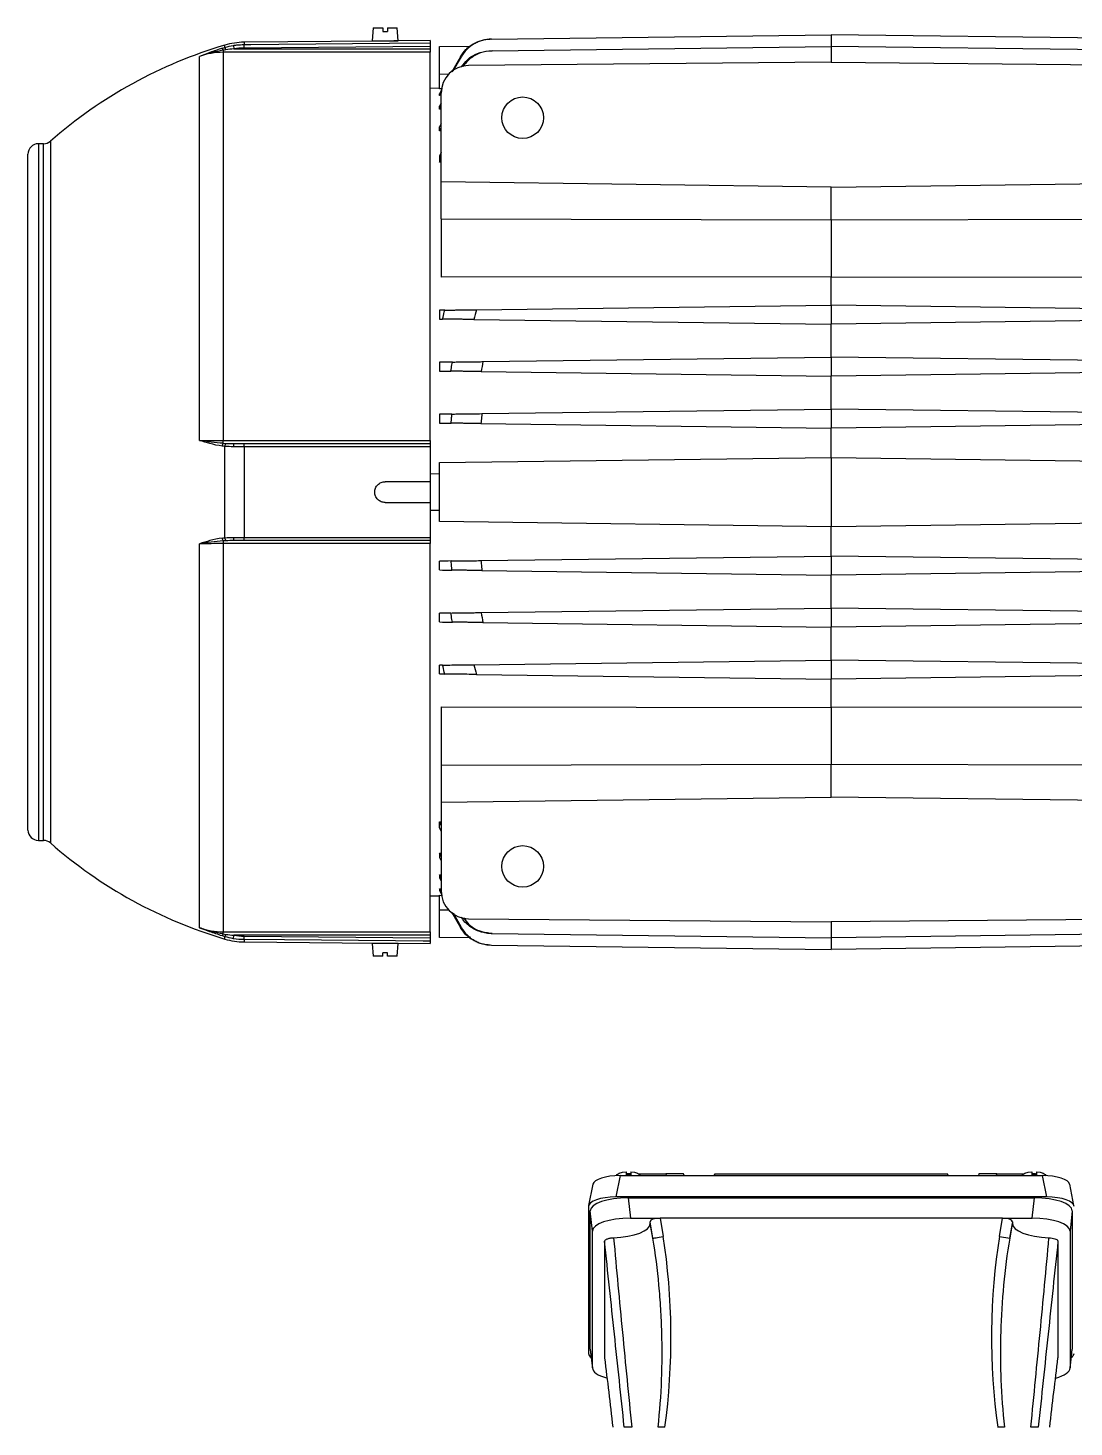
# Model space of a CAD drawing. Extents: x 49 to 1791, y 27 to 1041.
# Drawn here: x 958.1 to 1259.7, y 637.3 to 1040.9 of the extents above; entities that cross this region are included whole.
import ezdxf

# ---------------------------------------------------------------- set-up
doc = ezdxf.new("R2010")
doc.units = 0
doc.layers.get('0').update_dxf_attribs({"linetype": 'CONTINUOUS'})

msp = doc.modelspace()

# ---------------------------------------------------------------- linework, layer by layer
at = {"color": 7, "linetype": 'CONTINUOUS'}
for p, q in [((1057.67, 1040.94), (1057.35, 1037.24)), ((1057.67, 1040.94), (1060.45, 1040.94)), ((1060.45, 1040.94), (1060.45, 1039.94)), ((1060.45, 1039.94), (1061.75, 1039.94)), ((1061.75, 1040.94), (1061.75, 1039.94)), ((1061.75, 1040.94), (1064.53, 1040.94)), ((1064.85, 1037.24), (1064.53, 1040.94)), ((1091.72, 1037.73), (1189.75, 1039.01)), ((1189.75, 1039.01), (1189.75, 1035.64)), ((1287.78, 1037.73), (1189.75, 1039.01)), ((1014.37, 1034.52), (1014.37, 1033.92)), ((1014.37, 1033.92), (1014.37, 921.92)), ((1074.1, 1033.92), (1014.37, 1033.92)), ((1017.34, 1035.9), (1017.5, 1034.91)), ((1017.5, 1034.91), (1074.1, 1034.91)), ((1058.1, 1037.15), (1020.4, 1036.82)), ((1020.41, 1035.16), (1020.4, 1036.16)), ((1074.1, 1035.63), (1020.41, 1035.16)), ((1057.35, 1037.24), (1064.85, 1037.24)), ((1074.1, 1037.29), (1064.06, 1037.2)), ((1074.1, 1037.29), (1074.1, 1036.63)), ((1074.1, 1035.63), (1074.1, 1034.91)), ((1074.1, 1034.91), (1074.1, 1033.92)), ((1074.1, 921.92), (1074.1, 1033.92)), ((1076.75, 1035.56), (1085.64, 1035.68)), ((1076.75, 1027.56), (1076.75, 1035.56)), ((1091.96, 1034.36), (1189.75, 1035.64)), ((1189.75, 1035.64), (1189.75, 1031.04)), ((1287.54, 1034.36), (1189.75, 1035.64)), ((1007.6, 921.93), (1007.6, 1032.73)), ((1082.83, 1032.66), (1080.32, 1028.25)), ((1080.75, 1028.55), (1083.08, 1032.65)), ((1189.75, 1031.04), (1085.18, 1030.13)), ((1189.75, 1031.04), (1294.32, 1030.13)), ((1076.75, 1023.38), (1076.75, 1027.56)), ((1076.75, 1023.57), (1074.1, 1023.52)), ((1077.48, 1023.39), (1076.75, 1023.38)), ((1077.44, 1023.19), (1076.75, 1021.97)), ((1076.75, 1021.5), (1077.32, 1022.5)), ((1076.75, 1021.5), (1076.75, 1021.97)), ((1077.25, 1021.51), (1076.75, 1021.5)), ((1077.25, 996.51), (1077.25, 1022.13)), ((1077.25, 1019.24), (1076.75, 1018.34)), ((1076.75, 1017.51), (1077.25, 1018.41)), ((1076.75, 1017.51), (1076.75, 1018.34)), ((1077.25, 1017.51), (1076.75, 1017.51)), ((1077.25, 1013.42), (1076.75, 1012.46)), ((1076.75, 1011.22), (1076.75, 1012.46)), ((1076.75, 1011.22), (1077.25, 1012.18)), ((1077.25, 1011.23), (1076.75, 1011.22)), ((962.58, 1007.54), (961.1, 1007.54)), ((958.1, 907.04), (958.1, 1004.54)), ((1077.25, 1004.98), (1076.75, 1003.95)), ((1076.75, 1003.95), (1076.75, 1002.2)), ((1076.75, 1002.2), (1077.25, 1003.23)), ((1077.25, 1002.2), (1076.75, 1002.2)), ((1189.75, 995.04), (1077.25, 996.51)), ((1077.25, 985.88), (1077.25, 996.51)), ((1189.75, 995.04), (1302.25, 996.51)), ((1189.75, 985.6), (1189.75, 995.04)), ((1077.25, 985.88), (1189.75, 985.6)), ((1077.25, 985.88), (1077.25, 969.02)), ((1189.75, 985.6), (1302.25, 985.88)), ((1189.75, 985.6), (1189.75, 969.17)), ((1189.75, 969.17), (1077.25, 969.02)), ((1189.75, 969.17), (1302.25, 969.02)), ((1189.75, 960.99), (1189.75, 969.17)), ((1087.42, 959.65), (1189.75, 960.99)), ((1189.75, 960.99), (1189.75, 955.49)), ((1292.08, 959.65), (1189.75, 960.99)), ((1076.75, 959.51), (1076.75, 956.97)), ((1086.69, 956.84), (1189.75, 955.49)), ((1292.81, 956.84), (1189.75, 955.49)), ((1189.75, 945.99), (1189.75, 955.49)), ((1089.31, 944.68), (1189.75, 945.99)), ((1189.75, 945.99), (1189.75, 940.49)), ((1290.19, 944.68), (1189.75, 945.99)), ((1076.75, 944.51), (1076.75, 941.97)), ((1088.8, 941.81), (1189.75, 940.49)), ((1290.7, 941.81), (1189.75, 940.49)), ((1189.75, 930.99), (1189.75, 940.49)), ((1076.75, 929.51), (1076.75, 926.97)), ((1089.01, 929.67), (1189.75, 930.99)), ((1189.75, 930.99), (1189.75, 925.49)), ((1290.49, 929.67), (1189.75, 930.99)), ((1088.71, 926.81), (1189.75, 925.49)), ((1290.79, 926.81), (1189.75, 925.49)), ((1189.75, 917.04), (1189.75, 925.49)), ((1014.37, 921.12), (1014.37, 921.92)), ((1014.37, 921.92), (1074.1, 921.92)), ((1020.41, 921.04), (1074.1, 921.04)), ((1074.1, 921.92), (1074.1, 921.04)), ((1014.89, 893.87), (1014.89, 920.21)), ((1020.4, 920.14), (1020.4, 893.94)), ((1074.1, 920.14), (1074.1, 910.04)), ((1076.75, 915.56), (1189.75, 917.04)), ((1189.75, 917.04), (1302.75, 915.56)), ((1074.1, 912.36), (1076.75, 912.35)), ((1074.1, 910.04), (1061.1, 910.04)), ((1074.1, 910.04), (1074.1, 904.04)), ((958.1, 809.54), (958.1, 907.04)), ((1061.1, 904.04), (1074.1, 904.04)), ((1074.1, 904.04), (1074.1, 893.94)), ((1076.75, 901.73), (1074.1, 901.72)), ((1189.75, 897.04), (1076.75, 898.52)), ((1302.75, 898.52), (1189.75, 897.04)), ((1189.75, 888.59), (1189.75, 897.04)), ((1007.6, 781.35), (1007.6, 892.15)), ((1014.37, 892.96), (1014.37, 892.16)), ((1074.1, 892.16), (1014.37, 892.16)), ((1014.37, 892.16), (1014.37, 780.16)), ((1074.1, 893.04), (1020.41, 893.04)), ((1074.1, 893.04), (1074.1, 892.16)), ((1074.1, 780.16), (1074.1, 892.16)), ((1088.71, 887.27), (1189.75, 888.59)), ((1189.75, 888.59), (1189.75, 883.09)), ((1290.79, 887.27), (1189.75, 888.59)), ((1076.75, 884.57), (1076.75, 887.11)), ((1089.01, 884.41), (1189.75, 883.09)), ((1290.49, 884.41), (1189.75, 883.09)), ((1189.75, 873.59), (1189.75, 883.09)), ((1076.75, 869.57), (1076.75, 872.11)), ((1088.8, 872.27), (1189.75, 873.59)), ((1189.75, 873.59), (1189.75, 868.09)), ((1290.7, 872.27), (1189.75, 873.59)), ((1089.31, 869.41), (1189.75, 868.09)), ((1290.19, 869.41), (1189.75, 868.09)), ((1189.75, 858.59), (1189.75, 868.09)), ((1076.75, 854.57), (1076.75, 857.11)), ((1086.69, 857.24), (1189.75, 858.59)), ((1189.75, 858.59), (1189.75, 853.09)), ((1292.81, 857.24), (1189.75, 858.59)), ((1087.42, 854.43), (1189.75, 853.09)), ((1292.08, 854.43), (1189.75, 853.09)), ((1189.75, 844.91), (1189.75, 853.09)), ((1077.25, 845.06), (1189.75, 844.91)), ((1077.25, 845.06), (1077.25, 828.2)), ((1302.25, 845.06), (1189.75, 844.91)), ((1189.75, 844.91), (1189.75, 828.48)), ((1189.75, 828.48), (1077.25, 828.2)), ((1077.25, 828.2), (1077.25, 817.57)), ((1189.75, 819.04), (1189.75, 828.48)), ((1302.25, 828.2), (1189.75, 828.48)), ((1077.25, 817.57), (1189.75, 819.04)), ((1077.25, 817.57), (1077.25, 791.95)), ((1302.25, 817.57), (1189.75, 819.04)), ((1076.75, 811.88), (1077.25, 811.88)), ((1076.75, 810.13), (1076.75, 811.88)), ((1077.25, 810.85), (1076.75, 811.88)), ((1076.75, 810.13), (1077.25, 809.1)), ((961.1, 806.54), (962.58, 806.54)), ((1076.75, 802.86), (1077.25, 802.85)), ((1076.75, 802.86), (1076.75, 801.62)), ((1077.25, 801.9), (1076.75, 802.86)), ((1076.75, 801.62), (1077.25, 800.67)), ((1076.75, 796.57), (1077.25, 796.57)), ((1076.75, 796.57), (1076.75, 795.74)), ((1077.25, 795.67), (1076.75, 796.57)), ((1076.75, 795.74), (1077.25, 794.84)), ((1076.75, 792.58), (1077.25, 792.57)), ((1076.75, 792.58), (1076.75, 792.11)), ((1077.33, 791.55), (1076.75, 792.58)), ((1076.75, 792.11), (1077.48, 790.83)), ((1074.1, 790.56), (1076.75, 790.51)), ((1076.75, 790.7), (1077.51, 790.69)), ((1076.75, 786.52), (1076.75, 790.7)), ((1076.75, 778.52), (1076.75, 786.52)), ((1080.35, 785.78), (1082.83, 781.42)), ((1083.08, 781.43), (1080.76, 785.52)), ((1085.18, 783.95), (1189.75, 783.04)), ((1294.32, 783.95), (1189.75, 783.04)), ((1014.37, 780.16), (1074.1, 780.16)), ((1014.37, 779.56), (1014.37, 780.16)), ((1017.34, 778.19), (1017.5, 779.17)), ((1074.1, 779.17), (1017.5, 779.17)), ((1074.1, 780.16), (1074.1, 779.17)), ((1074.1, 779.17), (1074.1, 778.45)), ((1091.96, 779.72), (1189.75, 778.44)), ((1189.75, 783.04), (1189.75, 778.44)), ((1287.54, 779.72), (1189.75, 778.44)), ((1020.4, 777.92), (1020.41, 778.92)), ((1020.4, 777.26), (1058.14, 776.93)), ((1020.41, 778.92), (1074.1, 778.45)), ((1057.35, 776.84), (1057.67, 773.14)), ((1061.1, 776.84), (1057.35, 776.84)), ((1064.85, 776.84), (1061.1, 776.84)), ((1064.06, 776.88), (1074.1, 776.79)), ((1064.53, 773.14), (1064.85, 776.84)), ((1074.1, 777.45), (1074.1, 776.79)), ((1085.58, 778.4), (1076.75, 778.52)), ((1091.72, 776.35), (1189.75, 775.07)), ((1189.75, 778.44), (1189.75, 775.07)), ((1287.78, 776.35), (1189.75, 775.07)), ((1060.45, 773.14), (1057.67, 773.14)), ((1061.75, 774.14), (1060.45, 774.14)), ((1060.45, 773.14), (1060.45, 774.14)), ((1061.75, 773.14), (1061.75, 774.14)), ((1064.53, 773.14), (1061.75, 773.14)), ((1130.6, 710.94), (1130.6, 710.03)), ((1131.9, 710.94), (1131.9, 710.03)), ((1247.6, 710.94), (1247.6, 710.03)), ((1248.9, 710.94), (1248.9, 710.03)), ((1121, 707.32), (1119.77, 701.17)), ((1128.86, 709.83), (1127.63, 703.67)), ((1127.83, 709.83), (1127.82, 709.8)), ((1128.86, 709.83), (1250.64, 709.83)), ((1131.9, 710.37), (1131.81, 710.37)), ((1134.24, 710.37), (1142.04, 710.37)), ((1134.67, 709.83), (1134.67, 709.83)), ((1147.15, 710.37), (1142.04, 710.37)), ((1147.29, 709.83), (1147.15, 710.37)), ((1156.02, 709.83), (1156.27, 710.37)), ((1156.27, 710.37), (1223.23, 710.37)), ((1223.48, 709.83), (1223.23, 710.37)), ((1232.35, 710.37), (1232.21, 709.83)), ((1237.46, 710.37), (1232.35, 710.37)), ((1237.46, 710.37), (1245.26, 710.37)), ((1244.83, 709.83), (1244.83, 709.83)), ((1247.69, 710.37), (1247.6, 710.37)), ((1251.87, 703.67), (1250.64, 709.83)), ((1251.68, 709.8), (1251.67, 709.83)), ((1259.73, 701.17), (1258.5, 707.32)), ((1251.87, 703.67), (1127.63, 703.67)), ((1131.19, 703.42), (1131.82, 697.56)), ((1131.19, 703.42), (1248.31, 703.42)), ((1247.68, 697.56), (1248.31, 703.42)), ((1119.75, 700.98), (1119.75, 658.48)), ((1120.88, 693.82), (1120.25, 699.67)), ((1120.25, 659.79), (1120.25, 699.67)), ((1259.25, 699.67), (1258.62, 693.82)), ((1259.25, 699.67), (1259.25, 659.79)), ((1131.82, 697.56), (1140.38, 697.56)), ((1137.51, 695.98), (1137.51, 696.53)), ((1138.3, 691.77), (1137.51, 696.53)), ((1138.3, 691.77), (1137.51, 695.98)), ((1239.12, 697.56), (1140.38, 697.56)), ((1140.38, 697.56), (1141.26, 692.26)), ((1238.24, 692.26), (1239.12, 697.56)), ((1239.12, 697.56), (1247.68, 697.56)), ((1241.99, 696.53), (1241.2, 691.77)), ((1241.2, 691.77), (1241.99, 695.98)), ((1241.99, 696.53), (1241.99, 695.98)), ((1120.88, 654.36), (1120.88, 693.82)), ((1124.38, 690.89), (1124.38, 657.3)), ((1238.24, 692.26), (1241.2, 691.77)), ((1255.12, 690.89), (1255.12, 657.3)), ((1258.62, 693.82), (1258.62, 654.36)), ((1120.25, 659.79), (1120.88, 654.36)), ((1120.26, 659.64), (1120.89, 654.21)), ((1258.61, 654.21), (1259.24, 659.64)), ((1258.62, 654.36), (1259.25, 659.79))]:
    msp.add_line(p, q, dxfattribs=at)
at = {"color": 8, "linetype": 'CONTINUOUS'}
for p, q in [((1014.89, 1035.32), (1014.89, 1036)), ((1020.4, 1036.82), (1020.4, 1036.16)), ((1079.41, 1027.6), (1076.75, 1027.56)), ((961.1, 1007.54), (961.1, 907.04)), ((962.58, 806.54), (962.58, 1007.54)), ((964.55, 1008.28), (964.55, 805.8)), ((961.1, 907.04), (961.1, 806.54)), ((1076.75, 786.52), (1079.41, 786.48)), ((1014.89, 778.08), (1014.89, 778.76)), ((1020.4, 777.92), (1020.4, 777.26)), ((1142.04, 710.37), (1142.18, 709.83)), ((1237.46, 710.37), (1237.32, 709.83))]:
    msp.add_line(p, q, dxfattribs=at)
at = {"color": 7, "linetype": 'CONTINUOUS', "flags": 128}
for points in [[(1020.4, 1036.16), (1022.4, 1036.18), (1030.4, 1036.25), (1062.39, 1036.53), (1074.1, 1036.63)], [(1074.1, 920.14), (1072.1, 920.14), (1064.1, 920.14), (1032.1, 920.14), (1020.4, 920.14)], [(1020.4, 893.94), (1022.4, 893.94), (1030.4, 893.94), (1062.39, 893.94), (1074.1, 893.94)], [(1074.1, 777.45), (1072.1, 777.47), (1064.1, 777.54), (1032.1, 777.82), (1020.4, 777.92)], [(1127.83, 709.83), (1128.03, 710.19), (1128.61, 710.54), (1129.5, 710.8), (1130.6, 710.94)], [(1131.9, 710.94), (1133, 710.8), (1133.89, 710.54), (1134.47, 710.19), (1134.67, 709.83)], [(1244.83, 709.83), (1245.03, 710.19), (1245.61, 710.54), (1246.5, 710.8), (1247.6, 710.94)], [(1248.9, 710.94), (1250, 710.8), (1250.89, 710.54), (1251.47, 710.19), (1251.67, 709.83)], [(1126.98, 691.9), (1129.1, 692.06), (1131.1, 692.35), (1132.92, 692.75), (1134.5, 693.26), (1135.79, 693.86), (1136.73, 694.52), (1137.32, 695.24), (1137.51, 695.98)], [(1241.99, 695.98), (1242.18, 695.24), (1242.77, 694.52), (1243.71, 693.86), (1245, 693.26), (1246.58, 692.75), (1248.4, 692.35), (1250.4, 692.06), (1252.52, 691.9)], [(1138.3, 691.77), (1138.39, 691.78), (1138.58, 691.82), (1138.86, 691.86), (1139.23, 691.92), (1139.67, 692), (1140.16, 692.08), (1140.7, 692.17), (1141.26, 692.26)]]:
    msp.add_lwpolyline(points, dxfattribs=at)
at = {"color": 7, "linetype": 'CONTINUOUS'}
for centre in [(1100.75, 1015.04), (1100.75, 799.04)]:
    msp.add_circle(centre, 6, dxfattribs=at)
for centre, radius, start, end in [((1053.1, 907.04), 134.5, 106.5049, 131.1728), ((1012.99, 1034.15), 1.42, 14.9533, 40.3173), ((1020.57, 1016.82), 20, 90.5, 106.5049), ((1012.59, 1033.97), 2.66, 14.6474, 30.5834), ((1085.25, 1022.13), 8, 90.5, 180), ((961.1, 1004.54), 3, 90, 180), ((962.58, 1010.54), 3, 270, 311.1728), ((1015.88, 920.13), 1.81, 146.6187, 174.3626), ((1016.44, 920.18), 1.55, 144.7345, 178.8783), ((1018.8, 920.34), 1.47, 151.7604, 187.8841), ((1045.07, 920.35), 24.68, 178.4001, 180.4877), ((1015.88, 893.95), 1.81, 185.6374, 213.3813), ((1016.44, 893.9), 1.55, 181.1217, 215.2655), ((1018.8, 893.74), 1.47, 172.1159, 208.2396), ((1045.07, 893.73), 24.68, 179.5123, 181.5999), ((961.1, 809.54), 3, 180, 270), ((962.58, 803.54), 3, 48.8272, 90), ((1053.1, 907.04), 134.5, 228.8272, 253.4951), ((1085.25, 791.95), 8, 180, 269.5), ((1012.99, 779.93), 1.42, 319.6827, 345.0467), ((1012.59, 780.11), 2.66, 329.4166, 345.3526), ((1020.57, 797.26), 20, 253.4951, 269.5), ((1131.25, 699.87), 10.18, 86.34, 93.66), ((1248.25, 699.87), 10.18, 86.34, 93.66)]:
    msp.add_arc(centre, radius, start, end, dxfattribs=at)
for centre, major_axis, ratio, start_param, end_param in [((1129.11, 707.05), (8.12, -0.09), 0.341823, 1.604946, 3.077284), ((1131.6, 704.37), (4.47, 4.17), 0.965767, 0.802769, 1.009796), ((1247.9, 704.37), (4.47, -4.17), 0.965767, 2.131434, 2.338824), ((1250.39, 707.05), (8.12, 0.09), 0.341823, 0.064308, 1.536646), ((1127.87, 700.89), (8.12, -0.09), 0.341823, 1.604946, 3.145584), ((1131.31, 699.63), (11.06, -0.05), 0.341994, 1.58317, 3.14304), ((1248.19, 699.63), (11.06, 0.05), 0.341994, 6.281738, 7.841608), ((1251.63, 700.89), (8.12, 0.09), 0.341823, 6.279194, 7.819832), ((1131.94, 693.78), (11.06, -0.05), 0.341994, 1.58317, 3.14304), ((1140.56, 696.47), (3.05, -0.07), 0.357622, 1.638953, 3.150323), ((1238.94, 696.47), (3.05, 0.07), 0.357622, 6.274455, 7.785825), ((1247.56, 693.78), (11.06, 0.05), 0.341994, 6.281738, 7.841608), ((1125.51, 663.12), (0, -60.15), 0.299205, 1.127056, 2.076537), ((1253.99, 663.12), (0, -60.15), 0.299205, 4.206649, 5.15613), ((1127.87, 658.57), (8.12, 0.09), 0.341823, 3.137601, 3.579411), ((1131.31, 659.83), (11.06, 0.05), 0.341994, 3.140145, 3.179881), ((1251.63, 658.57), (8.12, -0.09), 0.341823, 5.845367, 6.287177), ((1248.19, 659.83), (11.06, -0.05), 0.341994, 6.244897, 6.284633), ((1131.94, 654.41), (11.06, 0.05), 0.341994, 3.140145, 4.027913), ((1247.56, 654.41), (11.06, -0.05), 0.341994, 5.388628, 6.284633)]:
    msp.add_ellipse(centre, major_axis=major_axis, ratio=ratio, start_param=start_param, end_param=end_param, dxfattribs=at)
for points, knots in [([(1082.83, 1032.66), (1083.27, 1033.43), (1083.79, 1034.12), (1084.71, 1035.05), (1085.04, 1035.34), (1085.72, 1035.88), (1086.08, 1036.12), (1086.83, 1036.56), (1087.22, 1036.75), (1088.02, 1037.1), (1088.44, 1037.24), (1089.69, 1037.59), (1090.54, 1037.71), (1091.42, 1037.73)], [0, 0, 0, 0, 0.25, 0.25, 0.375, 0.375, 0.5, 0.5, 0.625, 0.625, 0.75, 0.75, 1, 1, 1, 1]), ([(1091.72, 1037.73), (1090.84, 1037.72), (1089.97, 1037.59), (1088.71, 1037.24), (1088.29, 1037.1), (1087.49, 1036.75), (1087.1, 1036.56), (1086.35, 1036.12), (1085.99, 1035.87), (1085.29, 1035.33), (1084.96, 1035.04), (1084.05, 1034.11), (1083.52, 1033.42), (1083.08, 1032.65)], [0, 0, 0, 0, 0.25, 0.25, 0.375, 0.375, 0.5, 0.5, 0.625, 0.625, 0.75, 0.75, 1, 1, 1, 1]), ([(1014.37, 1034.52), (1013.21, 1034.33), (1012.06, 1034.1), (1009.8, 1033.5), (1008.69, 1033.15), (1007.6, 1032.73)], [0, 0, 0, 0, 0.5, 0.5, 1, 1, 1, 1]), ([(1014.37, 1033.92), (1013.21, 1033.92), (1012.07, 1033.82), (1009.8, 1033.42), (1008.69, 1033.13), (1007.6, 1032.73)], [0, 0, 0, 0, 0.5, 0.5, 1, 1, 1, 1]), ([(1063.22, 1037.18), (1062.95, 1037.17), (1062.43, 1037.16), (1061.43, 1037.14), (1060.41, 1037.14), (1059.46, 1037.14), (1058.7, 1037.14), (1058.19, 1037.15), (1058.13, 1037.15), (1058.1, 1037.15)], [0, 0, 0, 0, 0.143377, 0.286754, 0.430105, 0.573416, 0.71673, 0.860068, 1, 1, 1, 1]), ([(1064.06, 1037.2), (1064.06, 1037.2), (1064.05, 1037.2), (1063.72, 1037.19), (1063.35, 1037.18), (1063.22, 1037.18)], [0, 0, 0, 0, 0.303471, 0.731372, 1, 1, 1, 1]), ([(1074.1, 1036.63), (1074.1, 1036.62), (1074.1, 1036.58), (1074.1, 1036.47), (1074.1, 1036.4), (1074.1, 1036.12), (1074.1, 1035.88), (1074.1, 1035.63)], [0, 0, 0, 0, 0.25, 0.25, 0.5, 0.5, 1, 1, 1, 1]), ([(1083.16, 1029.7), (1083.67, 1030.44), (1084.84, 1032.1), (1087.64, 1033.74), (1090.02, 1034.31), (1091.31, 1034.35), (1091.46, 1034.35)], [0, 0, 0, 0, 0.270624, 0.611199, 0.954407, 1, 1, 1, 1]), ([(1091.96, 1034.36), (1090.8, 1034.23), (1088.48, 1033.98), (1085.91, 1032.42), (1084.34, 1030.94), (1083.81, 1030.11), (1083.61, 1029.79)], [0, 0, 0, 0, 0.350161, 0.700433, 0.887351, 1, 1, 1, 1]), ([(1083.08, 1032.65), (1083.05, 1032.65), (1083.02, 1032.65), (1082.98, 1032.66), (1082.93, 1032.66), (1082.88, 1032.66), (1082.83, 1032.66)], [0, 0, 0, 0, 0.001051605, 0.001051605, 0.001051605, 0.002715777, 0.002715777, 0.002715777, 0.002715777]), ([(1077.66, 956.96), (1077.83, 957.64), (1077.99, 958.32), (1078.16, 959), (1078.2, 959.17), (1078.24, 959.35), (1078.29, 959.53)], [0, 0, 0, 0, 0.002096555, 0.002096555, 0.002096555, 0.00264808, 0.00264808, 0.00264808, 0.00264808]), ([(1086.69, 956.84), (1085.76, 956.85), (1084.85, 956.86), (1083.52, 956.88), (1083.08, 956.89), (1082.23, 956.9), (1081.82, 956.9), (1081.03, 956.91), (1080.65, 956.92), (1079.93, 956.93), (1079.59, 956.93), (1078.95, 956.94), (1078.66, 956.94), (1078.12, 956.95), (1077.88, 956.95), (1077.66, 956.96)], [0, 0, 0, 0, 0.25, 0.25, 0.375, 0.375, 0.5, 0.5, 0.625, 0.625, 0.75, 0.75, 0.875, 0.875, 1, 1, 1, 1]), ([(1078.29, 959.53), (1078.72, 959.54), (1079.26, 959.54), (1080.23, 959.56), (1080.58, 959.56), (1081.31, 959.57), (1081.69, 959.58), (1082.48, 959.59), (1082.9, 959.59), (1083.77, 959.6), (1084.2, 959.61), (1085.1, 959.62), (1085.55, 959.63), (1086.48, 959.64), (1086.95, 959.64), (1087.42, 959.65)], [0, 0, 0, 0, 0.25, 0.25, 0.375, 0.375, 0.5, 0.5, 0.625, 0.625, 0.75, 0.75, 0.875, 0.875, 1, 1, 1, 1]), ([(1080.05, 941.93), (1080.15, 942.54), (1080.25, 943.16), (1080.35, 943.78), (1080.4, 944.04), (1080.44, 944.3), (1080.48, 944.56)], [0, 0, 0, 0, 0.001873325, 0.001873325, 0.001873325, 0.002669371, 0.002669371, 0.002669371, 0.002669371]), ([(1080.48, 944.56), (1080.92, 944.57), (1081.45, 944.57), (1082.39, 944.58), (1082.73, 944.59), (1083.43, 944.6), (1083.8, 944.6), (1084.57, 944.61), (1084.97, 944.62), (1085.8, 944.63), (1086.23, 944.64), (1087.09, 944.65), (1087.52, 944.65), (1088.41, 944.66), (1088.86, 944.67), (1089.31, 944.68)], [0, 0, 0, 0, 0.25, 0.25, 0.375, 0.375, 0.5, 0.5, 0.625, 0.625, 0.75, 0.75, 0.875, 0.875, 1, 1, 1, 1]), ([(1088.8, 941.81), (1087.9, 941.82), (1087.03, 941.84), (1085.74, 941.85), (1085.31, 941.86), (1084.5, 941.87), (1084.1, 941.87), (1083.34, 941.88), (1082.97, 941.89), (1082.27, 941.9), (1081.94, 941.9), (1081.01, 941.91), (1080.48, 941.92), (1080.05, 941.93)], [0, 0, 0, 0, 0.25, 0.25, 0.375, 0.375, 0.5, 0.5, 0.625, 0.625, 0.75, 0.75, 1, 1, 1, 1]), ([(1080.12, 926.93), (1080.17, 927.47), (1080.22, 928.02), (1080.27, 928.56), (1080.3, 928.89), (1080.34, 929.23), (1080.37, 929.56)], [0, 0, 0, 0, 0.00164158, 0.00164158, 0.00164158, 0.002645294, 0.002645294, 0.002645294, 0.002645294]), ([(1080.37, 929.56), (1080.81, 929.56), (1081.34, 929.57), (1082.26, 929.58), (1082.59, 929.59), (1083.28, 929.6), (1083.64, 929.6), (1084.39, 929.61), (1084.78, 929.62), (1085.59, 929.63), (1086.01, 929.63), (1087.27, 929.65), (1088.13, 929.66), (1089.01, 929.67)], [0, 0, 0, 0, 0.25, 0.25, 0.375, 0.375, 0.5, 0.5, 0.625, 0.625, 0.75, 0.75, 1, 1, 1, 1]), ([(1089.01, 929.67), (1088.94, 929.01), (1088.87, 928.35), (1088.8, 927.68), (1088.77, 927.39), (1088.74, 927.1), (1088.71, 926.81)], [0, 0, 0, 0, 0.001999684, 0.001999684, 0.001999684, 0.002874282, 0.002874282, 0.002874282, 0.002874282]), ([(1088.71, 926.81), (1087.84, 926.82), (1086.98, 926.84), (1085.72, 926.85), (1085.3, 926.86), (1084.5, 926.87), (1084.11, 926.87), (1083.37, 926.88), (1083.01, 926.89), (1082.32, 926.9), (1081.99, 926.9), (1081.08, 926.91), (1080.55, 926.92), (1080.12, 926.93)], [0, 0, 0, 0, 0.25, 0.25, 0.375, 0.375, 0.5, 0.5, 0.625, 0.625, 0.75, 0.75, 1, 1, 1, 1]), ([(1014.37, 921.12), (1013.21, 921.2), (1012.06, 921.32), (1009.8, 921.61), (1008.69, 921.77), (1007.6, 921.93)], [0, 0, 0, 0, 0.5, 0.5, 1, 1, 1, 1]), ([(1007.6, 921.93), (1008.69, 921.93), (1009.8, 921.93), (1012.07, 921.92), (1013.21, 921.92), (1014.37, 921.92)], [0, 0, 0, 0, 0.5, 0.5, 1, 1, 1, 1]), ([(1074.1, 921.04), (1074.1, 921.04), (1074.1, 921.02), (1074.1, 920.93), (1074.1, 920.86), (1074.1, 920.62), (1074.1, 920.39), (1074.1, 920.14)], [0, 0, 0, 0, 0.25, 0.25, 0.5, 0.5, 1, 1, 1, 1]), ([(1189.75, 917.04), (1189.75, 917.04), (1189.75, 917.01), (1189.75, 916.89), (1189.75, 916.79), (1189.75, 916.49), (1189.75, 916.29), (1189.75, 915.77), (1189.75, 915.44), (1189.75, 914.64), (1189.75, 914.17), (1189.75, 913.07), (1189.75, 912.44), (1189.75, 911.05), (1189.75, 910.3), (1189.75, 908.71), (1189.75, 907.87), (1189.75, 906.21), (1189.75, 905.37), (1189.75, 903.78), (1189.75, 903.03), (1189.75, 901.64), (1189.75, 901.02), (1189.75, 899.91), (1189.75, 899.44), (1189.75, 898.64), (1189.75, 898.31), (1189.75, 897.79), (1189.75, 897.59), (1189.75, 897.29), (1189.75, 897.19), (1189.75, 897.07), (1189.75, 897.04), (1189.75, 897.04)], [0, 0, 0, 0, 0.0625, 0.0625, 0.125, 0.125, 0.1875, 0.1875, 0.25, 0.25, 0.3125, 0.3125, 0.375, 0.375, 0.4375, 0.4375, 0.5, 0.5, 0.5625, 0.5625, 0.625, 0.625, 0.6875, 0.6875, 0.75, 0.75, 0.8125, 0.8125, 0.875, 0.875, 0.9375, 0.9375, 1, 1, 1, 1]), ([(1076.75, 898.52), (1076.75, 898.52), (1076.75, 898.52), (1076.75, 898.54), (1076.75, 898.57), (1076.75, 898.6), (1076.75, 898.65), (1076.75, 898.71), (1076.75, 898.78), (1076.75, 898.86), (1076.75, 898.95), (1076.75, 899.05), (1076.75, 899.33), (1076.75, 899.91), (1076.75, 900.98), (1076.75, 902.27), (1076.75, 903.76), (1076.75, 905.36), (1076.75, 907.04), (1076.75, 908.71), (1076.75, 910.32), (1076.75, 911.8), (1076.75, 913.1), (1076.75, 914.17), (1076.75, 914.79), (1076.75, 915.11), (1076.75, 915.28), (1076.75, 915.4), (1076.75, 915.49), (1076.75, 915.55), (1076.75, 915.56), (1076.75, 915.56)], [0, 0, 0, 0, 0.011494, 0.022922, 0.034299, 0.045638, 0.056954, 0.068263, 0.079579, 0.090917, 0.102291, 0.113716, 0.125206, 0.187647, 0.250106, 0.312519, 0.374951, 0.437362, 0.499793, 0.562229, 0.624686, 0.687174, 0.749682, 0.812185, 0.874706, 0.895732, 0.91658, 0.93734, 0.958102, 0.978959, 1, 1, 1, 1]), ([(1061.1, 904.04), (1060.9, 904.04), (1060.71, 904.06), (1060.32, 904.14), (1060.13, 904.19), (1059.77, 904.34), (1059.6, 904.44), (1059.27, 904.66), (1059.12, 904.78), (1058.84, 905.06), (1058.71, 905.21), (1058.5, 905.54), (1058.4, 905.71), (1058.25, 906.07), (1058.2, 906.26), (1058.12, 906.65), (1058.1, 906.84), (1058.1, 907.24), (1058.12, 907.43), (1058.2, 907.82), (1058.25, 908.01), (1058.4, 908.37), (1058.5, 908.54), (1058.71, 908.87), (1058.84, 909.02), (1059.12, 909.3), (1059.27, 909.42), (1059.6, 909.64), (1059.77, 909.74), (1060.13, 909.89), (1060.32, 909.94), (1060.71, 910.02), (1060.9, 910.04), (1061.1, 910.04)], [0, 0, 0, 0, 0.0625, 0.0625, 0.125, 0.125, 0.1875, 0.1875, 0.25, 0.25, 0.3125, 0.3125, 0.375, 0.375, 0.4375, 0.4375, 0.5, 0.5, 0.5625, 0.5625, 0.625, 0.625, 0.6875, 0.6875, 0.75, 0.75, 0.8125, 0.8125, 0.875, 0.875, 0.9375, 0.9375, 1, 1, 1, 1]), ([(1014.37, 892.96), (1013.21, 892.88), (1012.06, 892.76), (1009.8, 892.47), (1008.69, 892.31), (1007.6, 892.15)], [0, 0, 0, 0, 0.5, 0.5, 1, 1, 1, 1]), ([(1014.37, 892.16), (1013.21, 892.16), (1012.07, 892.16), (1009.8, 892.15), (1008.69, 892.15), (1007.6, 892.15)], [0, 0, 0, 0, 0.5, 0.5, 1, 1, 1, 1]), ([(1074.1, 893.94), (1074.1, 893.82), (1074.1, 893.7), (1074.1, 893.48), (1074.1, 893.38), (1074.1, 893.13), (1074.1, 893.04), (1074.1, 893.04)], [0, 0, 0, 0, 0.25, 0.25, 0.5, 0.5, 1, 1, 1, 1]), ([(1080.12, 887.16), (1080.55, 887.16), (1081.08, 887.17), (1081.99, 887.18), (1082.32, 887.18), (1083.01, 887.19), (1083.37, 887.2), (1084.12, 887.21), (1084.51, 887.21), (1085.31, 887.22), (1085.73, 887.23), (1086.98, 887.24), (1087.84, 887.26), (1088.71, 887.27)], [0, 0, 0, 0, 0.25, 0.25, 0.375, 0.375, 0.5, 0.5, 0.625, 0.625, 0.75, 0.75, 1, 1, 1, 1]), ([(1080.37, 884.52), (1080.34, 884.85), (1080.3, 885.19), (1080.27, 885.52), (1080.22, 886.07), (1080.17, 886.61), (1080.12, 887.16)], [0, 0, 0, 0, 0.001003718, 0.001003718, 0.001003718, 0.002645305, 0.002645305, 0.002645305, 0.002645305]), ([(1089.01, 884.41), (1088.13, 884.42), (1087.27, 884.43), (1086, 884.45), (1085.59, 884.45), (1084.78, 884.46), (1084.39, 884.47), (1083.64, 884.48), (1083.28, 884.48), (1082.58, 884.49), (1082.25, 884.5), (1081.34, 884.51), (1080.81, 884.52), (1080.37, 884.52)], [0, 0, 0, 0, 0.25, 0.25, 0.375, 0.375, 0.5, 0.5, 0.625, 0.625, 0.75, 0.75, 1, 1, 1, 1]), ([(1088.71, 887.27), (1088.74, 886.98), (1088.77, 886.69), (1088.8, 886.4), (1088.87, 885.73), (1088.94, 885.07), (1089.01, 884.41)], [0, 0, 0, 0, 0.000874606, 0.000874606, 0.000874606, 0.002874308, 0.002874308, 0.002874308, 0.002874308]), ([(1080.05, 872.15), (1080.48, 872.16), (1081.01, 872.17), (1081.94, 872.18), (1082.28, 872.18), (1082.97, 872.19), (1083.34, 872.2), (1084.1, 872.21), (1084.5, 872.21), (1085.32, 872.22), (1085.74, 872.23), (1086.59, 872.24), (1087.03, 872.25), (1087.9, 872.26), (1088.35, 872.26), (1088.8, 872.27)], [0, 0, 0, 0, 0.25, 0.25, 0.375, 0.375, 0.5, 0.5, 0.625, 0.625, 0.75, 0.75, 0.875, 0.875, 1, 1, 1, 1]), ([(1080.48, 869.52), (1080.44, 869.78), (1080.4, 870.04), (1080.35, 870.31), (1080.25, 870.92), (1080.15, 871.54), (1080.05, 872.15)], [0, 0, 0, 0, 0.000796051, 0.000796051, 0.000796051, 0.002669386, 0.002669386, 0.002669386, 0.002669386]), ([(1089.31, 869.41), (1088.41, 869.42), (1087.52, 869.43), (1086.23, 869.45), (1085.8, 869.45), (1084.97, 869.46), (1084.57, 869.47), (1083.8, 869.48), (1083.43, 869.48), (1082.72, 869.49), (1082.39, 869.5), (1081.45, 869.51), (1080.92, 869.51), (1080.48, 869.52)], [0, 0, 0, 0, 0.25, 0.25, 0.375, 0.375, 0.5, 0.5, 0.625, 0.625, 0.75, 0.75, 1, 1, 1, 1]), ([(1077.66, 857.12), (1078.1, 857.13), (1078.63, 857.14), (1079.58, 857.15), (1079.93, 857.15), (1080.65, 857.16), (1081.02, 857.17), (1081.81, 857.18), (1082.22, 857.18), (1083.08, 857.19), (1083.51, 857.2), (1084.4, 857.21), (1084.84, 857.22), (1085.76, 857.23), (1086.23, 857.24), (1086.69, 857.24)], [0, 0, 0, 0, 0.25, 0.25, 0.375, 0.375, 0.5, 0.5, 0.625, 0.625, 0.75, 0.75, 0.875, 0.875, 1, 1, 1, 1]), ([(1078.29, 854.55), (1078.24, 854.73), (1078.2, 854.91), (1078.16, 855.08), (1077.99, 855.76), (1077.83, 856.44), (1077.66, 857.12)], [0, 0, 0, 0, 0.000551529, 0.000551529, 0.000551529, 0.002648098, 0.002648098, 0.002648098, 0.002648098]), ([(1087.42, 854.43), (1086.48, 854.44), (1085.56, 854.45), (1084.21, 854.47), (1083.76, 854.48), (1082.91, 854.49), (1082.49, 854.49), (1081.69, 854.5), (1081.31, 854.51), (1080.58, 854.52), (1080.23, 854.52), (1079.59, 854.53), (1079.29, 854.54), (1078.75, 854.54), (1078.5, 854.55), (1078.29, 854.55)], [0, 0, 0, 0, 0.25, 0.25, 0.375, 0.375, 0.5, 0.5, 0.625, 0.625, 0.75, 0.75, 0.875, 0.875, 1, 1, 1, 1]), ([(1091.46, 779.73), (1090.31, 779.86), (1088.02, 780.11), (1085.47, 781.65), (1083.89, 783.14), (1083.34, 784.01), (1083.12, 784.35)], [0, 0, 0, 0, 0.345551, 0.69117, 0.877564, 1, 1, 1, 1]), ([(1083.73, 784.23), (1084.2, 783.55), (1085.34, 781.95), (1088.09, 780.35), (1090.49, 779.76), (1091.79, 779.73), (1091.96, 779.72)], [0, 0, 0, 0, 0.252505, 0.598891, 0.949532, 1, 1, 1, 1]), ([(1007.6, 781.35), (1008.69, 780.96), (1009.8, 780.66), (1012.07, 780.26), (1013.21, 780.16), (1014.37, 780.16)], [0, 0, 0, 0, 0.5, 0.5, 1, 1, 1, 1]), ([(1014.37, 779.56), (1013.21, 779.75), (1012.06, 779.98), (1009.8, 780.58), (1008.69, 780.93), (1007.6, 781.35)], [0, 0, 0, 0, 0.5, 0.5, 1, 1, 1, 1]), ([(1082.83, 781.42), (1082.88, 781.42), (1082.93, 781.42), (1082.98, 781.42), (1083.02, 781.43), (1083.05, 781.43), (1083.08, 781.43)], [0, 0, 0, 0, 0.001664166, 0.001664166, 0.001664166, 0.002715767, 0.002715767, 0.002715767, 0.002715767]), ([(1091.42, 776.35), (1090.54, 776.37), (1089.69, 776.49), (1088.43, 776.84), (1088.01, 776.99), (1087.21, 777.33), (1086.83, 777.52), (1086.08, 777.96), (1085.72, 778.21), (1085.03, 778.75), (1084.7, 779.04), (1083.79, 779.96), (1083.27, 780.65), (1082.83, 781.42)], [0, 0, 0, 0, 0.25, 0.25, 0.375, 0.375, 0.5, 0.5, 0.625, 0.625, 0.75, 0.75, 1, 1, 1, 1]), ([(1083.08, 781.43), (1083.52, 780.66), (1084.05, 779.97), (1084.97, 779.04), (1085.3, 778.74), (1085.99, 778.21), (1086.35, 777.96), (1087.1, 777.52), (1087.49, 777.32), (1088.3, 776.98), (1088.72, 776.84), (1089.98, 776.49), (1090.84, 776.36), (1091.72, 776.35)], [0, 0, 0, 0, 0.25, 0.25, 0.375, 0.375, 0.5, 0.5, 0.625, 0.625, 0.75, 0.75, 1, 1, 1, 1]), ([(1058.14, 776.93), (1058.13, 776.93), (1058.09, 776.93), (1058.37, 776.93), (1058.95, 776.94), (1059.8, 776.94), (1060.79, 776.94), (1061.81, 776.93), (1062.64, 776.92), (1063.06, 776.91), (1063.22, 776.9)], [0, 0, 0, 0, 0.05047, 0.193724, 0.336986, 0.480259, 0.623517, 0.766753, 0.910001, 1, 1, 1, 1]), ([(1063.22, 776.9), (1063.43, 776.9), (1063.85, 776.89), (1064.11, 776.88), (1064.07, 776.88), (1064.06, 776.88)], [0, 0, 0, 0, 0.427889, 0.855783, 1, 1, 1, 1]), ([(1074.1, 778.45), (1074.1, 778.32), (1074.1, 778.2), (1074.1, 777.97), (1074.1, 777.87), (1074.1, 777.59), (1074.1, 777.48), (1074.1, 777.45)], [0, 0, 0, 0, 0.25, 0.25, 0.5, 0.5, 1, 1, 1, 1]), ([(1124.38, 690.89), (1124.38, 691.01), (1124.44, 691.13), (1124.63, 691.31), (1124.71, 691.36), (1124.89, 691.47), (1125, 691.52), (1125.24, 691.61), (1125.37, 691.65), (1125.65, 691.73), (1125.8, 691.76), (1126.12, 691.82), (1126.28, 691.85), (1126.62, 691.88), (1126.8, 691.9), (1126.98, 691.9)], [0, 0, 0, 0, 0.25, 0.25, 0.375, 0.375, 0.5, 0.5, 0.625, 0.625, 0.75, 0.75, 0.875, 0.875, 1, 1, 1, 1]), ([(1130.05, 637.3), (1129.11, 646.22), (1128.16, 655.15), (1126.27, 673.01), (1125.32, 681.94), (1124.38, 690.89)], [0, 0, 0, 0, 0.5, 0.5, 1, 1, 1, 1]), ([(1126.98, 691.9), (1127.79, 682.78), (1128.65, 673.68), (1130.4, 655.48), (1131.3, 646.39), (1132.2, 637.3)], [0, 0, 0, 0, 0.5, 0.5, 1, 1, 1, 1]), ([(1139.8, 637.3), (1140.32, 641.83), (1140.65, 646.39), (1141, 655.49), (1141.02, 660.04), (1140.82, 666.87), (1140.72, 669.15), (1140.45, 673.7), (1140.28, 675.97), (1139.64, 682.76), (1139.06, 687.28), (1138.3, 691.77)], [0, 0, 0, 0, 0.25, 0.25, 0.5, 0.5, 0.625, 0.625, 0.75, 0.75, 1, 1, 1, 1]), ([(1241.2, 691.77), (1240.44, 687.28), (1239.86, 682.75), (1239.01, 673.69), (1238.74, 669.15), (1238.55, 662.31), (1238.52, 660.03), (1238.54, 655.48), (1238.59, 653.2), (1238.85, 646.38), (1239.17, 641.83), (1239.7, 637.3)], [0, 0, 0, 0, 0.25, 0.25, 0.5, 0.5, 0.625, 0.625, 0.75, 0.75, 1, 1, 1, 1]), ([(1247.3, 637.3), (1248.2, 646.39), (1249.1, 655.48), (1250.85, 673.68), (1251.71, 682.78), (1252.52, 691.9)], [0, 0, 0, 0, 0.5, 0.5, 1, 1, 1, 1]), ([(1255.12, 690.89), (1254.18, 681.94), (1253.23, 673.01), (1251.34, 655.15), (1250.39, 646.22), (1249.45, 637.3)], [0, 0, 0, 0, 0.5, 0.5, 1, 1, 1, 1]), ([(1252.97, 691.87), (1253.28, 691.84), (1253.57, 691.8), (1254.1, 691.67), (1254.33, 691.59), (1254.72, 691.42), (1254.87, 691.32), (1255.02, 691.16), (1255.06, 691.11), (1255.11, 691), (1255.12, 690.94), (1255.12, 690.89)], [0, 0, 0, 0, 0.25, 0.25, 0.5, 0.5, 0.75, 0.75, 0.875, 0.875, 1, 1, 1, 1]), ([(1132.2, 637.3), (1131.9, 637.3), (1131.62, 637.3), (1131.23, 637.3), (1131.11, 637.3), (1130.88, 637.3), (1130.78, 637.3), (1130.3, 637.3), (1130.07, 637.3), (1130.05, 637.3)], [0, 0, 0, 0, 0.25, 0.25, 0.375, 0.375, 0.5, 0.5, 1, 1, 1, 1]), ([(1141.77, 637.3), (1141.41, 637.3), (1141.06, 637.3), (1140.38, 637.3), (1140.08, 637.3), (1139.8, 637.3)], [0, 0, 0, 0, 0.5, 0.5, 1, 1, 1, 1]), ([(1239.7, 637.3), (1239.42, 637.3), (1239.11, 637.3), (1238.44, 637.3), (1238.09, 637.3), (1237.73, 637.3)], [0, 0, 0, 0, 0.5, 0.5, 1, 1, 1, 1]), ([(1249.45, 637.3), (1249.44, 637.3), (1249.38, 637.3), (1249.22, 637.3), (1249.15, 637.3), (1249, 637.3), (1248.92, 637.3), (1248.73, 637.3), (1248.62, 637.3), (1248.4, 637.3), (1248.27, 637.3), (1248.02, 637.3), (1247.88, 637.3), (1247.6, 637.3), (1247.45, 637.3), (1247.3, 637.3)], [0, 0, 0, 0, 0.25, 0.25, 0.375, 0.375, 0.5, 0.5, 0.625, 0.625, 0.75, 0.75, 0.875, 0.875, 1, 1, 1, 1])]:
    msp.add_open_spline(points, degree=3, knots=knots, dxfattribs=at)
for points in [[(1010.58, 1033.87), (1009.58, 1033.51), (1008.58, 1033.12), (1007.6, 1032.73)], [(1014.08, 1035.07), (1012.89, 1034.69), (1011.73, 1034.29), (1010.58, 1033.87)], [(1014.08, 1035.07), (1014.35, 1035.16), (1014.62, 1035.24), (1014.89, 1035.32)], [(1015.17, 1034.64), (1014.9, 1034.6), (1014.64, 1034.56), (1014.37, 1034.52)], [(1014.89, 1035.32), (1015.69, 1035.57), (1016.51, 1035.76), (1017.34, 1035.9)], [(1017.5, 1034.91), (1016.72, 1034.85), (1015.94, 1034.76), (1015.17, 1034.64)], [(1017.34, 1035.9), (1017.67, 1035.95), (1018, 1036), (1018.33, 1036.03)], [(1020.41, 1035.16), (1019.43, 1035.16), (1018.46, 1035.07), (1017.5, 1034.91)], [(1018.33, 1036.03), (1019.01, 1036.11), (1019.7, 1036.15), (1020.4, 1036.16)], [(1091.46, 1034.35), (1091.62, 1034.35), (1091.78, 1034.35), (1091.96, 1034.36)], [(1078.29, 959.53), (1077.77, 959.52), (1077.26, 959.52), (1076.75, 959.51)], [(1076.75, 956.97), (1077.05, 956.97), (1077.36, 956.96), (1077.66, 956.96)], [(1087.42, 959.65), (1087.17, 958.71), (1086.93, 957.78), (1086.69, 956.84)], [(1080.48, 944.56), (1079.24, 944.54), (1077.99, 944.53), (1076.75, 944.51)], [(1089.31, 944.68), (1089.13, 943.72), (1088.96, 942.77), (1088.8, 941.81)], [(1076.75, 941.97), (1077.85, 941.96), (1078.95, 941.94), (1080.05, 941.93)], [(1080.37, 929.56), (1079.16, 929.54), (1077.96, 929.53), (1076.75, 929.51)], [(1076.75, 926.97), (1077.87, 926.95), (1078.99, 926.94), (1080.12, 926.93)], [(1010.58, 921.04), (1009.58, 921.31), (1008.58, 921.62), (1007.6, 921.93)], [(1014.08, 920.3), (1012.89, 920.47), (1011.73, 920.73), (1010.58, 921.04)], [(1014.89, 920.21), (1014.62, 920.24), (1014.35, 920.27), (1014.08, 920.3)], [(1014.37, 921.12), (1014.64, 921.1), (1014.9, 921.09), (1015.17, 921.08)], [(1015.17, 921.08), (1015.94, 921.04), (1016.72, 921.04), (1017.5, 921.04)], [(1017.5, 921.04), (1018.46, 921.04), (1019.43, 921.04), (1020.41, 921.04)], [(1017.34, 920.14), (1016.51, 920.14), (1015.69, 920.15), (1014.89, 920.21)], [(1020.4, 920.14), (1019.37, 920.14), (1018.35, 920.14), (1017.34, 920.14)], [(1010.58, 893.04), (1009.58, 892.77), (1008.58, 892.46), (1007.6, 892.15)], [(1014.08, 893.78), (1012.89, 893.61), (1011.73, 893.35), (1010.58, 893.04)], [(1014.08, 893.78), (1014.35, 893.81), (1014.62, 893.84), (1014.89, 893.87)], [(1015.17, 893), (1014.9, 892.99), (1014.64, 892.98), (1014.37, 892.96)], [(1014.89, 893.87), (1015.69, 893.93), (1016.51, 893.94), (1017.34, 893.94)], [(1017.5, 893.04), (1016.72, 893.04), (1015.94, 893.04), (1015.17, 893)], [(1017.34, 893.94), (1017.67, 893.94), (1018, 893.94), (1018.33, 893.94)], [(1020.41, 893.04), (1019.43, 893.04), (1018.46, 893.04), (1017.5, 893.04)], [(1018.33, 893.94), (1019.01, 893.94), (1019.7, 893.94), (1020.4, 893.94)], [(1080.12, 887.16), (1078.99, 887.14), (1077.87, 887.13), (1076.75, 887.11)], [(1076.75, 884.57), (1077.96, 884.55), (1079.16, 884.54), (1080.37, 884.52)], [(1080.05, 872.15), (1078.95, 872.14), (1077.85, 872.13), (1076.75, 872.11)], [(1088.8, 872.27), (1088.96, 871.31), (1089.13, 870.36), (1089.31, 869.41)], [(1076.75, 869.57), (1077.99, 869.55), (1079.24, 869.54), (1080.48, 869.52)], [(1077.66, 857.12), (1077.36, 857.12), (1077.05, 857.12), (1076.75, 857.11)], [(1086.69, 857.24), (1086.93, 856.3), (1087.17, 855.37), (1087.42, 854.43)], [(1076.75, 854.57), (1077.26, 854.56), (1077.77, 854.56), (1078.29, 854.55)], [(1010.58, 780.21), (1009.58, 780.58), (1008.58, 780.96), (1007.6, 781.35)], [(1014.08, 779.01), (1012.89, 779.39), (1011.73, 779.79), (1010.58, 780.21)], [(1014.37, 779.56), (1014.64, 779.52), (1014.9, 779.48), (1015.17, 779.44)], [(1015.17, 779.44), (1015.94, 779.32), (1016.72, 779.23), (1017.5, 779.17)], [(1017.5, 779.17), (1018.46, 779.01), (1019.43, 778.93), (1020.41, 778.92)], [(1091.96, 779.72), (1091.78, 779.73), (1091.62, 779.73), (1091.46, 779.73)], [(1014.89, 778.76), (1014.62, 778.84), (1014.35, 778.92), (1014.08, 779.01)], [(1017.34, 778.19), (1016.51, 778.32), (1015.69, 778.51), (1014.89, 778.76)], [(1020.4, 777.92), (1019.37, 777.93), (1018.35, 778.02), (1017.34, 778.19)], [(1252.52, 691.9), (1252.67, 691.9), (1252.82, 691.89), (1252.97, 691.87)], [(1124.38, 657.3), (1125.17, 650.64), (1125.96, 643.98), (1126.76, 637.3)], [(1252.74, 637.3), (1253.54, 643.98), (1254.33, 650.64), (1255.12, 657.3)]]:
    msp.add_open_spline(points, degree=3, dxfattribs=at)

doc.saveas('drawing.dxf')
